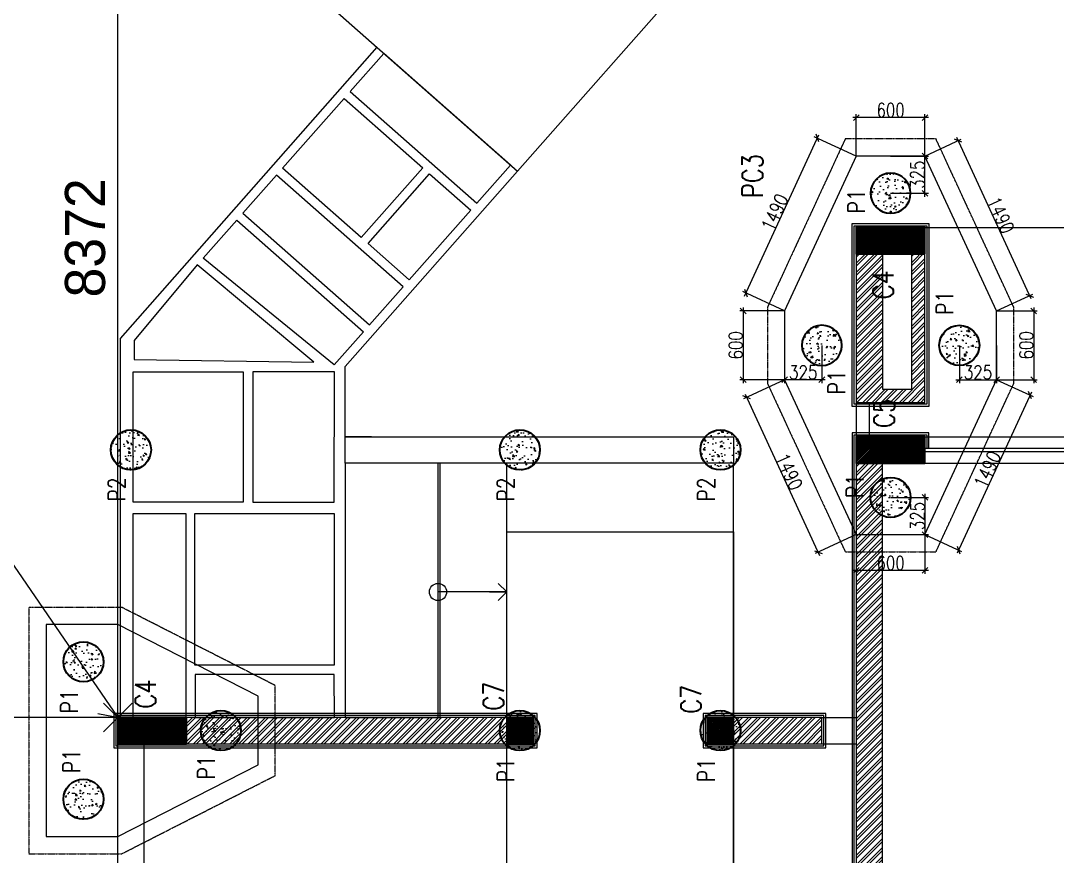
# Model space of a CAD drawing. Header units: metres. Extents: x 5205117 to 5948571, y 646915 to 1143748.
# Drawn here: x 5511041 to 5520088, y 839534 to 846828 of the extents above; entities that cross this region are included whole.
import ezdxf

# ---------------------------------------------------------------- set-up
doc = ezdxf.new("R2010")
doc.units = ezdxf.units.M
doc.header["$MEASUREMENT"] = 0
doc.header["$PDMODE"] = 35
doc.header["$PDSIZE"] = 10
for name, pattern in [('DASHED', [0.75, 0.5, -0.25]), ('DOT2', [0.125, 0, -0.125]), ('HIDDEN', [0.375, 0.25, -0.125])]:
    doc.linetypes.add(name, pattern=pattern)
doc.layers.get('0').update_dxf_attribs({"color": 1, "linetype": 'DASHED', "lineweight": 30})
doc.layers.add('A-GF', color=8, linetype='Continuous', lineweight=0, transparency=0.5)
for name, color, linetype, lineweight in [('dim start point', 10, 'Continuous', 0), ('S-COLUMN & WALL', 5, 'Continuous', 30), ('S-COLUMN_H', 250, 'Continuous', 0), ('S-FOUND-EXCAVATION', 253, 'HIDDEN', 0), ('S-FOUND-FOOTING', 7, 'Continuous', 15), ('S-PILE', 96, 'Continuous', 30), ('S-TEXT', 7, 'Continuous', 0), ('S-TEXT COL.', 1, 'Continuous', 0), ('S-TEXT PILE', 7, 'Continuous', 0)]:
    doc.layers.add(name, color=color, linetype=linetype, lineweight=lineweight)
doc.styles.add('C-ROOM', font='arial.ttf')
doc.styles.add('SETU 1', font='romans.shx', dxfattribs={"width": 0.8})
doc.styles.get("Standard").update_dxf_attribs({"font": 'GOTHIC.TTF'})
doc.dimstyles.new('A-DIM 100', dxfattribs={"dimscale": 100, "dimtxt": 2.5, "dimasz": 1.5, "dimexe": 1, "dimexo": 1, "dimgap": 0.5, "dimtad": 1, "dimdec": 0, "dimrnd": 5, "dimzin": 3, "dimdsep": 46, "dimtxsty": 'C-ROOM', "dimblk1": 'ARCHTICK', "dimblk2": 'ARCHTICK', "dimsah": 1, "dimcen": 1.5, "dimdle": 1, "dimclrd": 256, "dimclre": 256, "dimclrt": 256, "dimadec": 0, "dimazin": 0, "dimtfac": 0.6, "dimtdec": 0, "dimtofl": 0, "dimtmove": 1, "dimatfit": 3, "dimfxl": 1, "dimtolj": 1, "dimtzin": 0, "dimlwd": -1, "dimlwe": -1, "dimarcsym": 0})
doc.dimstyles.get("Standard").update_dxf_attribs({"dimtxt": 2, "dimasz": 1, "dimexe": 0, "dimexo": 0, "dimgap": 0.1, "dimtad": 1, "dimdsep": 46, "dimtxsty": 'Standard', "dimblk": 'OBLIQUE', "dimcen": 0.1, "dimclrd": 256, "dimclre": 256, "dimclrt": 256, "dimadec": 0, "dimazin": 0, "dimtfac": 1, "dimtofl": 0, "dimtmove": 1, "dimatfit": 2, "dimldrblk": 'OPEN90', "dimfxl": 1, "dimtolj": 1, "dimtzin": 0, "dimlwd": -1, "dimlwe": -1, "dimarcsym": 0})
pattern_1 = [(45, (1595081.140646775, 494016.5524752283), (-6.629126073623882, 6.629126073623883), [])]

# ---------------------------------------------------------------- blocks, each defined once
blk = doc.blocks.new('P2')
at = {"layer": 'S-PILE', "lineweight": 0}
h = blk.add_hatch(dxfattribs=at)
h.set_pattern_fill('AR-CONC', color=256, scale=20)
h.set_pattern_definition([(50, (0, 0), (143.4520365201507, -12.55042699651902), [15, -165]), (355, (0, 0), (-27.7502667226, 150.4384267400024), [12, -132]), (100.45144446, (11.9543362, -1.0458688), (115.7017693454224, 137.8879981937259), [12.74803839999999, -140.2284223999999]), (46.1842, (0, 40), (213.4482661343145, -33.10385615861531), [22.5, -247.5]), (96.63563549000003, (17.787349, 37.2413386), (186.9323891348456, 194.8237201549101), [19.1220684, -210.3427519999999]), (351.18416399, (0, 40), (186.9323890109546, 194.823720053998), [18, -198.0000002]), (21, (20, 30), (119.3814104236923, -80.52377813306776), [15, -165]), (326, (20, 30), (48.66306638431634, 145.0300090093706), [12, -132]), (71.45144474, (29.94845080000001, 23.2896852), (168.0444753459942, 64.50623056127077), [12.748038, -140.2284224]), (37.5, (0, 0), (2.431971063458133, 66.5787707662623), [0, -130.4, 0, -134, 0, -132.5]), (7.499999999999999, (0, 0), (52.61390748842972, 78.88234237647205), [0, -76.39999999999999, 0, -127.4, 0, -50.5]), (327.5, (-44.59999999999999, 0), (106.7644872344818, -4.510974346875951), [0, -50, 0, -156, 0, -207]), (317.5, (-64.6, 0), (116.6372338684772, 20.02099646646354), [0, -65, 0, -103.6, 0, -147])])
edge = h.paths.add_edge_path()
edge.add_arc((0, 0), 175, 0, 360)
at = {"layer": 'S-PILE'}
blk.add_circle((0, 0), 175, dxfattribs=at)
blk = doc.blocks.new('_Oblique')
at = {"color": 0, "linetype": 'ByBlock', "lineweight": -2}
blk.add_line((-0.5, -0.5), (0.5, 0.5), dxfattribs=at)
blk = doc.blocks.new('*D861')
at = {"layer": 'Defpoints', "color": 0, "transparency": 16777216}
for p in [(5517994.29322934, 845803.4365243232), (5518333.018435444, 845646.9202748385), (5517708.018461747, 844294.3243264762)]:
    blk.add_point(p, dxfattribs=at)
at = {"layer": 'S-TEXT', "transparency": 16777216}
blk.add_line((5517356.709479089, 844423.6073505249), (5518006.877005892, 845830.6697497593), dxfattribs=at)
at = {"layer": 'S-TEXT', "color": 9, "transparency": 16777216}
for p, q in [((5518333.018435444, 845646.9202748385), (5517967.060003902, 845816.0203008766)), ((5517708.018461747, 844294.3243264762), (5517342.060030204, 844463.4243525143))]:
    blk.add_line(p, q, dxfattribs=at)
at = {"layer": 'S-TEXT', "transparency": 16777216, "xscale": 50, "yscale": 50, "zscale": 50}
for p, rotation in [((5517994.29322934, 845803.4365243232), 65.19954959944108), ((5517369.293255642, 844450.8405759609), 245.1995495994411)]:
    blk.add_blockref('_Oblique', p, dxfattribs=dict(at, rotation=rotation))
at = {"layer": 'S-TEXT', "color": 0, "lineweight": 0, "transparency": 16777216, "insert": (5517622.787920712, 845154.4033993416), "char_height": 120, "attachment_point": 5, "rotation": 65.19954959944108, "style": 'SETU 1'}
blk.add_mtext('\\A1;1490', dxfattribs=at)
blk = doc.blocks.new('*D862')
at = {"layer": 'Defpoints', "color": 0, "transparency": 16777216}
for p in [(5519222.621542175, 845780.7384592772), (5518933.018435443, 845646.9202748381), (5519558.01840914, 844294.3243264762)]:
    blk.add_point(p, dxfattribs=at)
at = {"layer": 'S-TEXT', "color": 9, "transparency": 16777216}
for p, q in [((5518933.018435443, 845646.9202748381), (5519249.854767612, 845793.3222358308)), ((5519558.01840914, 844294.3243264762), (5519874.854741309, 844440.726287469))]:
    blk.add_line(p, q, dxfattribs=at)
at = {"layer": 'S-TEXT', "transparency": 16777216}
blk.add_line((5519860.205292426, 844400.9092854795), (5519210.037765621, 845807.9716847131), dxfattribs=at)
at = {"layer": 'S-TEXT', "transparency": 16777216, "xscale": 50, "yscale": 50, "zscale": 50}
for p, rotation in [((5519222.621542175, 845780.7384592772), 114.8004504005914), ((5519847.621515872, 844428.1425109155), 294.8004504005914)]:
    blk.add_blockref('_Oblique', p, dxfattribs=dict(at, rotation=rotation))
at = {"layer": 'S-TEXT', "color": 0, "lineweight": 0, "transparency": 16777216, "insert": (5519594.126850802, 845131.7053342945), "char_height": 120, "attachment_point": 5, "rotation": 294.8004504005914, "style": 'SETU 1'}
blk.add_mtext('\\A1;1490', dxfattribs=at)
blk = doc.blocks.new('*D863')
at = {"layer": 'Defpoints', "color": 0, "transparency": 16777216}
for p in [(5519558.018409141, 843694.3243264762), (5518933.018435444, 842341.9202748378), (5519225.214830702, 842206.8846402373)]:
    blk.add_point(p, dxfattribs=at)
at = {"layer": 'S-TEXT', "color": 9, "transparency": 16777216}
for p, q in [((5519558.018409141, 843694.3243264762), (5519877.447349919, 843546.7034439872)), ((5518933.018435444, 842341.9202748378), (5519252.447376223, 842194.2993923492))]:
    blk.add_line(p, q, dxfattribs=at)
at = {"layer": 'S-TEXT', "transparency": 16777216}
blk.add_line((5519862.800052287, 843586.5212373972), (5519212.629582813, 842179.6520947157), dxfattribs=at)
at = {"layer": 'S-TEXT', "transparency": 16777216, "xscale": 50, "yscale": 50, "zscale": 50}
for p, rotation in [((5519850.214804399, 843559.2886918755), 65.19645403067507), ((5519225.214830702, 842206.8846402373), 245.1964540306751)]:
    blk.add_blockref('_Oblique', p, dxfattribs=dict(at, rotation=rotation))
at = {"layer": 'S-TEXT', "color": 0, "lineweight": 0, "transparency": 16777216, "insert": (5519478.710968919, 842910.3547031477), "char_height": 120, "attachment_point": 5, "rotation": 65.19645403067508, "style": 'SETU 1'}
blk.add_mtext('\\A1;1490', dxfattribs=at)
blk = doc.blocks.new('*D864')
at = {"layer": 'Defpoints', "color": 0, "transparency": 16777216}
for p in [(5517708.018461747, 843694.3243264762), (5518333.018435446, 842341.9202748385), (5518001.183847286, 842188.5662467877)]:
    blk.add_point(p, dxfattribs=at)
at = {"layer": 'S-TEXT', "color": 9, "transparency": 16777216}
for p, q in [((5517708.018461747, 843694.3243264762), (5517348.951328068, 843528.3850505376)), ((5518333.018435446, 842341.9202748385), (5517973.951301764, 842175.9809988994))]:
    blk.add_line(p, q, dxfattribs=at)
at = {"layer": 'S-TEXT', "transparency": 16777216}
blk.add_line((5517363.598625702, 843568.2028439476), (5518013.769095175, 842161.333701266), dxfattribs=at)
at = {"layer": 'S-TEXT', "transparency": 16777216, "xscale": 50, "yscale": 50, "zscale": 50}
for p, rotation in [((5517376.18387359, 843540.9702984256), 114.8035459693249), ((5518001.183847286, 842188.5662467877), 294.8035459693249)]:
    blk.add_blockref('_Oblique', p, dxfattribs=dict(at, rotation=rotation))
at = {"layer": 'S-TEXT', "color": 0, "lineweight": 0, "transparency": 16777216, "insert": (5517747.687709069, 842892.0363096972), "char_height": 120, "attachment_point": 5, "rotation": 294.8035459693249, "style": 'SETU 1'}
blk.add_mtext('\\A1;1490', dxfattribs=at)
blk = doc.blocks.new('*D865')
at = {"layer": 'Defpoints', "color": 0, "transparency": 16777216}
for p in [(5518333.018435445, 845982.2912844357), (5518333.018435445, 845646.9202748381), (5518933.018435443, 845646.9202748381)]:
    blk.add_point(p, dxfattribs=at)
at = {"layer": 'S-TEXT', "transparency": 16777216}
blk.add_line((5518963.018435443, 845982.2912844357), (5518303.018435444, 845982.2912844357), dxfattribs=at)
at = {"layer": 'S-TEXT', "color": 9, "transparency": 16777216}
for p, q in [((5518333.018435445, 845646.9202748381), (5518333.018435445, 846012.2912844355)), ((5518933.018435443, 845646.9202748381), (5518933.018435443, 846012.2912844355))]:
    blk.add_line(p, q, dxfattribs=at)
at = {"layer": 'S-TEXT', "transparency": 16777216, "xscale": 50, "yscale": 50, "zscale": 50, "rotation": 180}
blk.add_blockref('_Oblique', (5518333.018435445, 845982.2912844357), dxfattribs=at)
at = {"layer": 'S-TEXT', "transparency": 16777216, "xscale": 50, "yscale": 50, "zscale": 50}
blk.add_blockref('_Oblique', (5518933.018435443, 845982.2912844357), dxfattribs=at)
at = {"layer": 'S-TEXT', "color": 0, "lineweight": 0, "transparency": 16777216, "insert": (5518633.018435444, 846047.2912844357), "char_height": 120, "attachment_point": 5, "style": 'SETU 1'}
blk.add_mtext('\\A1;600', dxfattribs=at)
blk = doc.blocks.new('*D866')
at = {"layer": 'Defpoints', "color": 0, "transparency": 16777216}
for p in [(5518333.018435445, 842341.9202748382), (5518933.018435444, 842341.9202748382), (5518333.018435445, 842029.7627769125)]:
    blk.add_point(p, dxfattribs=at)
at = {"layer": 'S-TEXT', "color": 9, "transparency": 16777216}
for p, q in [((5518333.018435445, 842341.9202748382), (5518333.018435445, 841999.7627769125)), ((5518933.018435444, 842341.9202748382), (5518933.018435444, 841999.7627769125))]:
    blk.add_line(p, q, dxfattribs=at)
at = {"layer": 'S-TEXT', "transparency": 16777216}
blk.add_line((5518963.018435445, 842029.7627769125), (5518303.018435444, 842029.7627769125), dxfattribs=at)
at = {"layer": 'S-TEXT', "transparency": 16777216, "xscale": 50, "yscale": 50, "zscale": 50, "rotation": 180}
blk.add_blockref('_Oblique', (5518333.018435445, 842029.7627769125), dxfattribs=at)
at = {"layer": 'S-TEXT', "transparency": 16777216, "xscale": 50, "yscale": 50, "zscale": 50}
blk.add_blockref('_Oblique', (5518933.018435444, 842029.7627769125), dxfattribs=at)
at = {"layer": 'S-TEXT', "color": 0, "lineweight": 0, "transparency": 16777216, "insert": (5518633.018435444, 842094.7627769125), "char_height": 120, "attachment_point": 5, "style": 'SETU 1'}
blk.add_mtext('\\A1;600', dxfattribs=at)
blk = doc.blocks.new('*D867')
at = {"layer": 'Defpoints', "color": 0, "transparency": 16777216}
for p in [(5519558.018409143, 844294.3243264769), (5519558.018409143, 843694.3243264769), (5519881.718042727, 843694.3243264769)]:
    blk.add_point(p, dxfattribs=at)
at = {"layer": 'S-TEXT', "color": 9, "transparency": 16777216}
for p, q in [((5519558.018409143, 844294.3243264769), (5519911.718042727, 844294.3243264769)), ((5519558.018409143, 843694.3243264769), (5519911.718042727, 843694.3243264769))]:
    blk.add_line(p, q, dxfattribs=at)
at = {"layer": 'S-TEXT', "transparency": 16777216}
blk.add_line((5519881.718042727, 844324.3243264769), (5519881.718042727, 843664.3243264768), dxfattribs=at)
at = {"layer": 'S-TEXT', "transparency": 16777216, "xscale": 50, "yscale": 50, "zscale": 50}
for p, rotation in [((5519881.718042727, 844294.3243264769), 90), ((5519881.718042727, 843694.3243264769), 270)]:
    blk.add_blockref('_Oblique', p, dxfattribs=dict(at, rotation=rotation))
at = {"layer": 'S-TEXT', "color": 0, "lineweight": 0, "transparency": 16777216, "insert": (5519816.718042726, 843994.324326475), "char_height": 120, "attachment_point": 5, "rotation": 90, "style": 'SETU 1'}
blk.add_mtext('\\A1;600', dxfattribs=at)
blk = doc.blocks.new('*D868')
at = {"layer": 'Defpoints', "color": 0, "transparency": 16777216}
for p in [(5517708.01846175, 844294.3243264769), (5517346.265005993, 843694.3243264769), (5517708.01846175, 843694.3243264769)]:
    blk.add_point(p, dxfattribs=at)
at = {"layer": 'S-TEXT', "color": 9, "transparency": 16777216}
for p, q in [((5517708.01846175, 844294.3243264769), (5517316.265005994, 844294.3243264769)), ((5517708.01846175, 843694.3243264769), (5517316.265005994, 843694.3243264769))]:
    blk.add_line(p, q, dxfattribs=at)
at = {"layer": 'S-TEXT', "transparency": 16777216}
blk.add_line((5517346.265005993, 844324.3243264769), (5517346.265005993, 843664.3243264768), dxfattribs=at)
at = {"layer": 'S-TEXT', "transparency": 16777216, "xscale": 50, "yscale": 50, "zscale": 50}
for p, rotation in [((5517346.265005993, 844294.3243264769), 90), ((5517346.265005993, 843694.3243264769), 270)]:
    blk.add_blockref('_Oblique', p, dxfattribs=dict(at, rotation=rotation))
at = {"layer": 'S-TEXT', "color": 0, "lineweight": 0, "transparency": 16777216, "insert": (5517281.265005992, 843994.324326475), "char_height": 120, "attachment_point": 5, "rotation": 90, "style": 'SETU 1'}
blk.add_mtext('\\A1;600', dxfattribs=at)
blk = doc.blocks.new('*D869')
at = {"layer": 'Defpoints', "color": 0, "transparency": 16777216}
for p in [(5517708.018461747, 843994.3243264762), (5518033.018461748, 843994.3243264762), (5517708.018461747, 843694.3243264819)]:
    blk.add_point(p, dxfattribs=at)
at = {"layer": 'S-TEXT', "color": 9, "transparency": 16777216}
for p, q in [((5517708.018461747, 843994.3243264762), (5517708.018461747, 843664.3243264819)), ((5518033.018461748, 843994.3243264762), (5518033.018461748, 843664.3243264819))]:
    blk.add_line(p, q, dxfattribs=at)
at = {"layer": 'S-TEXT', "transparency": 16777216}
blk.add_line((5518063.018461748, 843694.3243264819), (5517678.018461748, 843694.3243264819), dxfattribs=at)
at = {"layer": 'S-TEXT', "transparency": 16777216, "xscale": 50, "yscale": 50, "zscale": 50, "rotation": 180}
blk.add_blockref('_Oblique', (5517708.018461747, 843694.3243264819), dxfattribs=at)
at = {"layer": 'S-TEXT', "transparency": 16777216, "xscale": 50, "yscale": 50, "zscale": 50}
blk.add_blockref('_Oblique', (5518033.018461748, 843694.3243264819), dxfattribs=at)
at = {"layer": 'S-TEXT', "color": 0, "lineweight": 0, "transparency": 16777216, "insert": (5517870.518461747, 843759.3243264819), "char_height": 120, "attachment_point": 5, "style": 'SETU 1'}
blk.add_mtext('\\A1;325', dxfattribs=at)
blk = doc.blocks.new('*D811')
at = {"layer": 'Defpoints', "color": 0, "transparency": 16777216}
for p in [(5519233.01840914, 843994.3243264762), (5519558.01840914, 843994.3243264762), (5519558.01840914, 843694.3243264838)]:
    blk.add_point(p, dxfattribs=at)
at = {"layer": 'S-TEXT', "color": 9, "transparency": 16777216}
for p, q in [((5519233.01840914, 843994.3243264762), (5519233.01840914, 843664.3243264836)), ((5519558.01840914, 843994.3243264762), (5519558.01840914, 843664.3243264836))]:
    blk.add_line(p, q, dxfattribs=at)
at = {"layer": 'S-TEXT', "transparency": 16777216}
blk.add_line((5519203.01840914, 843694.3243264838), (5519588.01840914, 843694.3243264838), dxfattribs=at)
at = {"layer": 'S-TEXT', "transparency": 16777216, "xscale": 50, "yscale": 50, "zscale": 50, "rotation": 180}
blk.add_blockref('_Oblique', (5519233.01840914, 843694.3243264838), dxfattribs=at)
at = {"layer": 'S-TEXT', "transparency": 16777216, "xscale": 50, "yscale": 50, "zscale": 50}
blk.add_blockref('_Oblique', (5519558.01840914, 843694.3243264838), dxfattribs=at)
at = {"layer": 'S-TEXT', "color": 0, "lineweight": 0, "transparency": 16777216, "insert": (5519395.51840914, 843759.3243264839), "char_height": 120, "attachment_point": 5, "style": 'SETU 1'}
blk.add_mtext('\\A1;325', dxfattribs=at)
blk = doc.blocks.new('*D870')
at = {"layer": 'Defpoints', "color": 0, "transparency": 16777216}
for p in [(5518633.018435447, 842666.9202748385), (5518633.018435447, 842341.9202748386), (5518933.018435449, 842341.9202748386)]:
    blk.add_point(p, dxfattribs=at)
at = {"layer": 'S-TEXT', "color": 9, "transparency": 16777216}
for p, q in [((5518633.018435447, 842666.9202748385), (5518963.018435449, 842666.9202748385)), ((5518633.018435447, 842341.9202748386), (5518963.018435449, 842341.9202748386))]:
    blk.add_line(p, q, dxfattribs=at)
at = {"layer": 'S-TEXT', "transparency": 16777216}
blk.add_line((5518933.018435449, 842696.9202748386), (5518933.018435449, 842311.9202748386), dxfattribs=at)
at = {"layer": 'S-TEXT', "transparency": 16777216, "xscale": 50, "yscale": 50, "zscale": 50}
for p, rotation in [((5518933.018435449, 842666.9202748385), 90), ((5518933.018435449, 842341.9202748386), 270)]:
    blk.add_blockref('_Oblique', p, dxfattribs=dict(at, rotation=rotation))
at = {"layer": 'S-TEXT', "color": 0, "lineweight": 0, "transparency": 16777216, "insert": (5518868.018435447, 842504.4202748367), "char_height": 120, "attachment_point": 5, "rotation": 90, "style": 'SETU 1'}
blk.add_mtext('\\A1;325', dxfattribs=at)
blk = doc.blocks.new('*D812')
at = {"layer": 'Defpoints', "color": 0, "transparency": 16777216}
for p in [(5518633.018435447, 845646.7283781149), (5518933.018435449, 845646.7283781149), (5518633.018435447, 845321.728378115)]:
    blk.add_point(p, dxfattribs=at)
at = {"layer": 'S-TEXT', "color": 9, "transparency": 16777216}
for p, q in [((5518633.018435447, 845646.7283781149), (5518963.018435449, 845646.7283781149)), ((5518633.018435447, 845321.728378115), (5518963.018435449, 845321.728378115))]:
    blk.add_line(p, q, dxfattribs=at)
at = {"layer": 'S-TEXT', "transparency": 16777216}
blk.add_line((5518933.018435449, 845291.728378115), (5518933.018435449, 845676.728378115), dxfattribs=at)
at = {"layer": 'S-TEXT', "transparency": 16777216, "xscale": 50, "yscale": 50, "zscale": 50}
for p, rotation in [((5518933.018435449, 845646.7283781149), 90), ((5518933.018435449, 845321.728378115), 270)]:
    blk.add_blockref('_Oblique', p, dxfattribs=dict(at, rotation=rotation))
at = {"layer": 'S-TEXT', "color": 0, "lineweight": 0, "transparency": 16777216, "insert": (5518868.018435447, 845484.2283781131), "char_height": 120, "attachment_point": 5, "rotation": 90, "style": 'SETU 1'}
blk.add_mtext('\\A1;325', dxfattribs=at)
blk = doc.blocks.new('_Open90')
at = {"color": 0, "linetype": 'ByBlock', "lineweight": -2}
for p, q in [((-0.5, 0.5), (0, 0)), ((0, 0), (-1, 0)), ((0, 0), (-0.5, -0.5))]:
    blk.add_line(p, q, dxfattribs=at)
blk = doc.blocks.new('*D871')
at = {"layer": 'Defpoints', "color": 0, "ltscale": 5, "transparency": 16777216}
for p in [(5508657.938475575, 845457.6901482726), (5511888.018435446, 840746.9202748378), (5511888.018435446, 840746.9202748385)]:
    blk.add_point(p, dxfattribs=at)
at = {"layer": 'dim start point', "linetype": 'DOT2', "ltscale": 5, "transparency": 16777216}
for p, q in [((5508657.938475575, 845457.6901482726), (5508657.938475577, 845457.6901482736)), ((5511888.018435446, 840746.9202748378), (5511888.018435446, 840746.9202748385))]:
    blk.add_line(p, q, dxfattribs=at)
at = {"layer": 'dim start point', "color": 1, "ltscale": 5, "transparency": 16777216}
blk.add_line((5508657.938475577, 845457.6901482736), (5511888.018435446, 840746.9202748385), dxfattribs=at)
at = {"layer": 'dim start point', "color": 1, "ltscale": 5, "transparency": 16777216, "xscale": 250, "yscale": 250, "zscale": 250}
for p, rotation in [((5508657.938475577, 845457.6901482736), 124.4376471141329), ((5511888.018435446, 840746.9202748385), 304.4376471141329)]:
    blk.add_blockref('_Oblique', p, dxfattribs=dict(at, rotation=rotation))
at = {"layer": 'dim start point', "color": 1, "ltscale": 5, "transparency": 16777216, "insert": (5510507.043178828, 843262.7986749199), "char_height": 350, "attachment_point": 5, "rotation": 304.4376471141329}
blk.add_mtext('\\A1;5712', dxfattribs=at)
blk = doc.blocks.new('*D877')
at = {"layer": 'Defpoints', "color": 0, "ltscale": 5, "transparency": 16777216}
for p in [(5511888.176417344, 849118.9341927853), (5511888.176417346, 849118.9341927853), (5512023.146621673, 840746.9202748385)]:
    blk.add_point(p, dxfattribs=at)
at = {"layer": 'dim start point', "linetype": 'DOT2', "ltscale": 5, "transparency": 16777216}
for p, q in [((5511888.176417344, 849118.9341927853), (5511888.176417346, 849118.9341927853)), ((5512023.146621673, 840746.9202748385), (5511888.176417346, 840746.9202748385))]:
    blk.add_line(p, q, dxfattribs=at)
at = {"layer": 'dim start point', "color": 1, "ltscale": 5, "transparency": 16777216}
blk.add_line((5511888.176417346, 840746.9202748385), (5511888.176417346, 849118.9341927853), dxfattribs=at)
at = {"layer": 'dim start point', "color": 1, "ltscale": 5, "transparency": 16777216, "xscale": 250, "yscale": 250, "zscale": 250}
for p, rotation in [((5511888.176417346, 849118.9341927853), 90), ((5511888.176417346, 840746.9202748385), 270)]:
    blk.add_blockref('_Oblique', p, dxfattribs=dict(at, rotation=rotation))
at = {"layer": 'dim start point', "color": 1, "ltscale": 5, "transparency": 16777216, "insert": (5511604.372882335, 844932.9272338101), "char_height": 350, "attachment_point": 5, "rotation": 90}
blk.add_mtext('\\A1;8372', dxfattribs=at)
blk = doc.blocks.new('*D878')
at = {"layer": 'Defpoints', "color": 0, "ltscale": 5, "transparency": 16777216}
for p in [(5508657.938475575, 840746.9202748385), (5508657.938475575, 840713.920186802), (5511888.018435445, 840713.920186802)]:
    blk.add_point(p, dxfattribs=at)
at = {"layer": 'dim start point', "linetype": 'DOT2', "ltscale": 5, "transparency": 16777216}
for p, q in [((5508657.938475575, 840713.920186802), (5508657.938475575, 840746.9202748385)), ((5511888.018435445, 840713.920186802), (5511888.018435445, 840746.9202748385))]:
    blk.add_line(p, q, dxfattribs=at)
at = {"layer": 'dim start point', "color": 1, "ltscale": 5, "transparency": 16777216}
blk.add_line((5511888.018435445, 840746.9202748385), (5508657.938475575, 840746.9202748385), dxfattribs=at)
at = {"layer": 'dim start point', "color": 1, "ltscale": 5, "transparency": 16777216, "xscale": 250, "yscale": 250, "zscale": 250, "rotation": 180}
blk.add_blockref('_Oblique', (5508657.938475575, 840746.9202748385), dxfattribs=at)
at = {"layer": 'dim start point', "color": 1, "ltscale": 5, "transparency": 16777216, "xscale": 250, "yscale": 250, "zscale": 250}
blk.add_blockref('_Oblique', (5511888.018435445, 840746.9202748385), dxfattribs=at)
at = {"layer": 'dim start point', "color": 1, "ltscale": 5, "transparency": 16777216, "insert": (5510272.97845551, 841030.7238098488), "char_height": 350, "attachment_point": 5}
blk.add_mtext('\\A1;3230', dxfattribs=at)

msp = doc.modelspace()

# ---------------------------------------------------------------- hatches: boundary and pattern name
at = {"layer": 'A-GF', "ltscale": 5}
h = msp.add_hatch(dxfattribs=at)
h.set_pattern_fill('ANSI32', color=256, scale=150)
h.set_pattern_definition([(45, (1901543.431785271, 480541.7018251683), (-39.7747564417433, 39.7747564417433), []), (45, (1901569.948289521, 480541.7018251683), (-39.7747564417433, 39.7747564417433), [])])
h.paths.add_polyline_path([(5521808.018435445, 821161.9202748376), (5522543.018435444, 821161.9202748376), (5522543.018435444, 825736.9202748376), (5521808.018435445, 825736.9202748376), (5521808.018435445, 825966.9202748376), (5522428.018435444, 825966.9202748376), (5522428.018435444, 828666.9202748401), (5521808.018435445, 828666.9202748401), (5521808.018435445, 828896.92027484), (5522658.018435445, 828896.92027484), (5522658.018435445, 820184.4202748378), (5522558.018435445, 820184.4202748378), (5522558.018435445, 820084.4202748376), (5522658.018435445, 820084.4202748376), (5522658.018435445, 819106.9202748376), (5520693.018435444, 819106.9202748376), (5520693.018435444, 821161.9202748376), (5520808.018435444, 821161.9202748376), (5520808.018435444, 819336.9202748376), (5522428.018435444, 819336.9202748376), (5522428.018435444, 820931.9202748378), (5521808.018435445, 820931.9202748378)])
h.paths.add_polyline_path([(5522033.018435445, 830011.9202748399), (5522033.018435445, 830216.9202748378), (5522428.018435444, 830216.9202748378), (5522428.018435444, 830011.9202748399)], flags=16)
h.paths.add_polyline_path([(5522658.018435445, 830701.9202748399), (5522428.018435444, 830701.9202748399), (5522428.018435444, 830331.9202748376), (5522033.018435445, 830331.9202748376), (5522033.018435445, 830701.9202748399), (5521918.018435444, 830701.9202748399), (5521918.018435444, 830011.9202748399), (5521808.018435445, 830011.9202748399), (5521808.018435445, 829896.92027484), (5522658.018435445, 829896.92027484)], flags=17)
h.paths.add_polyline_path([(5515283.018435444, 838136.9202748378), (5515283.018435444, 836126.9202748378), (5514658.018435445, 836126.9202748378), (5514658.018435445, 836011.9202748378), (5515513.018435444, 836011.9202748378), (5515513.018435444, 838366.9202748378), (5511888.018435445, 838366.9202748378), (5511888.018435445, 833706.9202748378), (5512488.018435444, 833706.9202748378), (5512488.018435444, 834306.9202748378), (5515283.018435444, 834306.9202748378), (5515283.018435444, 833706.9202748378), (5517263.018435445, 833706.9202748378), (5517263.018435445, 834536.9202748378), (5515513.018435444, 834536.9202748378), (5515513.018435444, 834986.9202748378), (5515283.018435444, 834986.9202748378), (5515283.018435444, 834536.9202748378), (5513758.018435445, 834536.9202748378), (5513758.018435445, 836126.9202748378), (5513528.018435445, 836126.9202748378), (5513528.018435445, 834536.9202748378), (5512118.018435445, 834536.9202748378), (5512118.018435445, 838136.9202748378)])
h.paths.add_polyline_path([(5522658.018435445, 833936.9202748378), (5522658.018435445, 834906.9202748378), (5522428.018435444, 834906.9202748378), (5522428.018435444, 834536.9202748378), (5519793.018435445, 834536.9202748378), (5519793.018435445, 836336.9202748378), (5520393.018435445, 836336.9202748378), (5520393.018435445, 836451.9202748378), (5519793.018435445, 836451.9202748378), (5519793.018435445, 838251.9202748376), (5520393.018435445, 838251.9202748376), (5520393.018435445, 838366.9202748378), (5519563.018435444, 838366.9202748378), (5519563.018435444, 825736.9202748382), (5520808.018435443, 825736.9202748376), (5520808.018435443, 825966.9202748376), (5519793.018435445, 825966.9202748376), (5519793.018435445, 829896.92027484), (5520908.018435444, 829896.92027484), (5520908.018435444, 830011.9202748406), (5519793.018435445, 830011.9202748406), (5519793.018435445, 832761.9202748381), (5521008.018435444, 832761.9202748381), (5521008.018435444, 832876.9202748381), (5519793.018435445, 832876.9202748381), (5519793.018435445, 834306.9202748378), (5521918.018435444, 834306.9202748378), (5521918.018435444, 832876.9202748378), (5521808.018435445, 832876.9202748378), (5521808.018435445, 832761.9202748378), (5522033.018435445, 832761.9202748378), (5522033.018435445, 834306.9202748378), (5522428.018435444, 834306.9202748378), (5522428.018435444, 833936.9202748378)])
h.paths.add_polyline_path([(5511888.018435445, 820631.9202748376), (5512488.018435444, 820631.9202748376), (5512488.018435444, 819106.9202748376), (5511888.018435445, 819106.9202748376)])
h.paths.add_polyline_path([(5511888.018435445, 820931.9202748378), (5511888.018435445, 826566.9202748378), (5512488.018435444, 826566.9202748378), (5512488.018435444, 825736.9202748376), (5512118.018435445, 825736.9202748376), (5512118.018435445, 821161.9202748376), (5512488.018435444, 821161.9202748376), (5512488.018435444, 820931.9202748378)])
h.paths.add_polyline_path([(5512373.018435445, 825966.9202748376), (5512118.018435445, 825966.9202748376), (5512118.018435445, 826451.9202748378), (5512373.018435445, 826451.9202748378)], flags=16)
h.paths.add_polyline_path([(5512118.018435445, 819336.9202748376), (5512373.018435445, 819336.9202748376), (5512373.018435445, 820401.9202748376), (5512118.018435445, 820401.9202748376)], flags=16)
h.paths.add_polyline_path([(5515283.018435444, 826566.9202748378), (5517263.018435445, 826566.9202748378), (5517263.018435445, 825736.9202748376), (5515283.018435444, 825736.9202748376)])
h.paths.add_polyline_path([(5515513.018435444, 826451.9202748378), (5517033.018435445, 826451.9202748378), (5517033.018435445, 825966.9202748376), (5515513.018435444, 825966.9202748376)], flags=16)
h.paths.add_polyline_path([(5522658.018435445, 843196.9202748376), (5522658.018435445, 835806.9202748376), (5522428.018435444, 835806.9202748376), (5522428.018435444, 836336.9202748378), (5521293.018435444, 836336.9202748378), (5521293.018435444, 836451.9202748378), (5522428.018435444, 836451.9202748378), (5522428.018435444, 838251.9202748376), (5521393.018435444, 838251.9202748376), (5521393.018435444, 838366.9202748378), (5522428.018435444, 838366.9202748378), (5522428.018435444, 842966.9202748376), (5522058.018435444, 842966.9202748376), (5522058.018435444, 843196.9202748376)])
h.paths.add_polyline_path([(5519193.018435445, 821161.9202748376), (5519793.018435445, 821161.9202748376), (5519793.018435445, 819106.9202748376), (5519193.018435445, 819106.9202748376)])
h.paths.add_polyline_path([(5519308.018435444, 820931.9202748378), (5519563.018435444, 820931.9202748378), (5519563.018435444, 819336.9202748376), (5519308.018435444, 819336.9202748376)], flags=16)
h.paths.add_polyline_path([(5518333.018435445, 842966.9202748376), (5518333.018435445, 838366.9202748378), (5517033.018435445, 838366.9202748378), (5517033.018435445, 838136.9202748378), (5518563.018435445, 838136.9202748378), (5518563.018435445, 842966.9202748376), (5518933.018435444, 842966.9202748376), (5518933.018435444, 843196.9202748376), (5518333.018435445, 843196.9202748376)])
h.paths.add_polyline_path([(5515513.018435444, 833821.9202748376), (5515513.018435444, 834306.9202748378), (5517033.018435445, 834306.9202748378), (5517033.018435445, 833821.9202748376)], flags=16)
h.paths.add_polyline_path([(5518333.018435445, 845021.9202748376), (5518333.018435445, 843496.9202748376), (5518933.018435444, 843496.9202748376), (5518933.018435444, 845021.9202748376)])
h.paths.add_polyline_path([(5518563.018435445, 844791.9202748376), (5518563.018435445, 843611.9202748378), (5518818.018435445, 843611.9202748378), (5518818.018435445, 844791.9202748376)], flags=16)
h.paths.add_polyline_path([(5522658.018435445, 845021.9202748376), (5522658.018435445, 843496.9202748376), (5522058.018435444, 843496.9202748376), (5522058.018435444, 845021.9202748376)])
h.paths.add_polyline_path([(5522428.018435444, 844791.9202748376), (5522428.018435444, 843611.9202748378), (5522173.018435445, 843611.9202748378), (5522173.018435445, 844791.9202748376)], flags=16)
h.paths.add_polyline_path([(5518033.018435445, 840746.9202748378), (5517033.018435445, 840746.9202748378), (5517033.018435445, 840516.9202748378), (5518033.018435445, 840516.9202748378)], flags=17)
h.paths.add_polyline_path([(5511888.018435445, 840746.9202748378), (5511888.018435445, 840516.9202748378), (5515513.018435444, 840516.9202748378), (5515513.018435444, 840746.9202748378)])
h.paths.add_polyline_path([(5512373.018435445, 834306.9202748378), (5512373.018435445, 833821.9202748376), (5512118.018435445, 833821.9202748376), (5512118.018435445, 834306.9202748378)], flags=16)
at = {"layer": 'A-GF', "ltscale": 100}
h = msp.add_hatch(dxfattribs=at)
h.set_pattern_fill('ANSI31', color=256, scale=75)
h.set_pattern_definition(pattern_1)
h.paths.add_polyline_path([(5518933.018435444, 845021.9202748376), (5518333.018435445, 845021.9202748376), (5518333.018435445, 844791.9202748376), (5518933.018435444, 844791.9202748376)])
h = msp.add_hatch(dxfattribs=at)
h.set_pattern_fill('ANSI31', color=256, scale=75)
h.set_pattern_definition(pattern_1)
h.paths.add_polyline_path([(5518933.018435444, 843196.9202748382), (5518333.018435445, 843196.9202748376), (5518333.018435445, 842966.9202748376), (5518933.018435444, 842966.9202748382)])
h = msp.add_hatch(dxfattribs=at)
h.set_pattern_fill('ANSI31', color=256, scale=75)
h.set_pattern_definition(pattern_1)
h.paths.add_polyline_path([(5512488.018435444, 840746.9202748378), (5511888.018435445, 840746.9202748378), (5511888.018435445, 840516.9202748378), (5512488.018435444, 840516.9202748378)])
h = msp.add_hatch(dxfattribs=at)
h.set_pattern_fill('ANSI31', color=256, scale=75)
h.set_pattern_definition([(45, (2173367.783989802, 714295.9073101543), (-6.629126073623883, 6.629126073623883), [])])
h.paths.add_polyline_path([(5515283.018435444, 840516.9202748378), (5515513.018435444, 840516.9202748378), (5515513.018435444, 840746.9202748378), (5515283.018435444, 840746.9202748378)])
h.paths.add_polyline_path([(5517033.018435445, 840516.9202748378), (5517033.018435445, 840746.9202748378), (5517263.018435445, 840746.9202748382), (5517263.018435445, 840516.920274838)])
at = {"layer": 'S-COLUMN_H'}
h = msp.add_hatch(color=256, dxfattribs=at)
h.dxf.hatch_style = 1
h.paths.add_polyline_path([(5518933.018435444, 844791.9202748382), (5518933.018435444, 845021.9202748382), (5518333.018435445, 845021.9202748382), (5518333.018435445, 844791.9202748382)])
h = msp.add_hatch(color=256, dxfattribs=at)
h.dxf.hatch_style = 1
h.paths.add_polyline_path([(5518933.018435444, 842966.9202748382), (5518933.018435444, 843196.9202748382), (5518333.018435445, 843196.9202748382), (5518333.018435445, 842966.9202748382)])
h = msp.add_hatch(color=256, dxfattribs=at)
h.dxf.hatch_style = 1
h.paths.add_polyline_path([(5512488.018435444, 840516.920274838), (5512488.018435444, 840746.9202748382), (5511888.018435445, 840746.9202748382), (5511888.018435445, 840516.920274838)])
h = msp.add_hatch(color=256, dxfattribs=at)
h.dxf.hatch_style = 1
h.paths.add_polyline_path([(5515513.018435444, 840746.9202748382), (5515283.018435444, 840746.9202748382), (5515283.018435444, 840516.920274838), (5515513.018435443, 840516.920274838)])
h = msp.add_hatch(color=256, dxfattribs=at)
h.dxf.hatch_style = 1
h.paths.add_polyline_path([(5517263.018435445, 840746.9202748382), (5517033.018435446, 840746.9202748382), (5517033.018435445, 840516.920274838), (5517263.018435445, 840516.920274838)])

# ---------------------------------------------------------------- linework, layer by layer
at = {"layer": 'A-GF', "ltscale": 5}
for p, q in [((5513916.805844274, 846210.4323752958), (5514209.962632146, 846542.6887532313)), ((5518933.018435444, 845021.9202748376), (5522058.018435444, 845021.9202748376)), ((5518333.018435445, 843496.9202748376), (5518333.018435445, 843196.9202748376)), ((5518448.018435444, 843196.9202748376), (5518448.018435444, 843496.9202748376)), ((5518933.018435444, 843196.9202748376), (5522058.018435444, 843196.9202748376)), ((5518933.018435444, 843096.9202748378), (5522058.018435444, 843096.9202748378)), ((5518933.018435444, 843066.9202748376), (5522058.018435444, 843066.9202748376)), ((5514683.018435444, 840746.9202748378), (5514683.018435444, 842966.9202748376)), ((5515283.018435444, 840546.9202748376), (5515283.018435444, 842966.9202748376)), ((5517263.018435445, 840546.9202748376), (5517263.018435445, 842966.9202748376)), ((5518933.018435444, 842966.9202748376), (5522058.018435444, 842966.9202748376)), ((5518033.018435445, 840746.9202748378), (5518333.018435445, 840746.9202748378)), ((5511888.018435445, 838366.9202748378), (5511888.018435445, 840516.9202748378)), ((5512118.018435445, 838366.9202748378), (5512118.018435445, 840516.9202748378)), ((5515283.018435444, 838366.9202748378), (5515283.018435444, 840516.9202748378)), ((5517263.018435445, 838366.9202748378), (5517263.018435445, 840516.9202748378)), ((5518033.018435445, 840516.9202748378), (5518333.018435445, 840516.9202748378))]:
    msp.add_line(p, q, dxfattribs=at)
for points in [[(5511626.587573018, 848822.2807614643), (5515375.89894196, 845514.1844457228), (5516898.578242269, 847239.9500416355)], [(5514149.827304806, 846595.9732512075), (5511908.018435445, 844055.1116374572), (5511908.018435445, 840746.9202748378)], [(5513916.805840458, 846210.4323779184), (5515022.386190381, 845234.9555711586), (5515315.55308434, 845567.2233964044), (5514209.959191289, 846542.6917892534)], [(5513325.888253178, 845540.6875852187), (5513863.678380933, 846150.1666244108), (5514549.570344891, 845544.9515088636), (5514011.780217137, 844935.4724696714), (5513325.888254132, 845540.6875861724)], [(5514103.018436399, 843196.9202748376), (5513872.719918217, 843196.9202748376), (5513872.719918217, 843810.5199614601), (5515375.89894196, 845514.1844457228)], [(5514072.061049428, 844882.3236272174), (5514609.83055779, 845491.7792984087), (5514969.202158893, 845174.6781564791), (5514431.412030186, 844565.199117287), (5514072.030500378, 844882.289003833)], [(5513778.01171204, 843824.6135094006), (5512633.840725865, 844756.3173037606), (5512926.44039246, 845087.9441481669), (5514031.968982663, 844112.5130104857), (5513778.01171204, 843824.6135094006)], [(5513598.276205983, 843847.6004221278), (5512580.685755696, 844696.0724805434), (5512031.464837995, 844037.3802394707), (5512031.464837995, 843872.2662703829), (5513598.276205983, 843847.6004221278)], [(5518316.018435444, 843213.9202748378), (5518950.018435445, 843213.9202748378), (5518950.018435445, 843096.9202748378), (5518968.018435445, 843096.9202748378), (5518968.018435445, 843231.9202748378), (5518298.018435444, 843231.9202748378)], [(5515283.018435444, 838366.9202748378), (5515283.018435444, 842366.9202748376), (5517263.018435445, 842366.9202748376), (5517263.018435445, 838366.9202748378)]]:
    msp.add_lwpolyline(points, dxfattribs=at)
for points in [[(5512979.528730359, 845148.2136366207), (5514085.109079327, 844172.736829861), (5514378.275973286, 844505.0046551067), (5513272.682080236, 845480.473048075)], [(5518333.018435445, 845021.9202748376), (5518333.018435445, 843496.9202748376), (5518933.018435444, 843496.9202748376), (5518933.018435444, 845021.9202748376)], [(5518563.018435445, 844791.9202748376), (5518563.018435445, 843611.9202748378), (5518818.018435445, 843611.9202748378), (5518818.018435445, 844791.9202748376)], [(5512983.052606549, 843762.9429980356), (5512983.034149137, 842626.3857830603), (5512023.127103772, 842626.3857830603), (5512023.145561185, 843762.9429980356)], [(5513777.999396291, 842626.561614974), (5513778.017884221, 843762.9429980356), (5513066.733161893, 843762.9429980356), (5513066.714674915, 842626.561614974)], [(5517263.018435445, 843196.9202748376), (5517263.018435445, 842966.9202748376), (5513872.719918217, 842966.9202748383), (5513872.719918217, 843196.9202748382)], [(5518333.018435445, 842966.9202748376), (5518333.018435445, 838366.9202748378), (5517033.018435445, 838366.9202748378), (5517033.018435445, 838136.9202748378), (5518563.018435445, 838136.9202748378), (5518563.018435445, 842966.9202748376), (5518933.018435444, 842966.9202748376), (5518933.018435444, 843196.9202748376), (5518333.018435445, 843196.9202748376)], [(5514703.018435445, 842966.9202748376), (5513872.719918217, 842966.9202748376), (5513872.719918217, 840746.9202748378), (5514703.018435445, 840746.9202748378)], [(5512023.14662167, 840746.9202748378), (5512023.128133741, 842526.1815186578), (5512480.951845135, 842526.1815186578), (5512480.970333066, 840746.9202748378)], [(5512561.296533552, 841201.3767893155), (5512561.296533552, 842525.7878755172), (5513777.965458837, 842525.7878755172), (5513777.965458837, 841201.3767893155)], [(5512564.632401432, 841119.7634877998), (5512564.650858845, 840746.9202748378), (5513778.018914189, 840746.9202748378), (5513778.000456776, 841119.7634877998)], [(5515548.018435643, 840481.9202748383), (5515548.018435643, 840781.9202748376), (5511853.018435444, 840781.9202748376), (5511853.018435444, 840481.9202748383)], [(5515530.018435643, 840499.9202748381), (5515530.018435643, 840763.9202748375), (5511871.018435445, 840763.9202748375), (5511871.018435445, 840499.9202748381)], [(5511888.018435445, 840746.9202748378), (5511888.018435445, 840516.9202748378), (5515513.018435444, 840516.9202748378), (5515513.018435444, 840746.9202748378)], [(5518068.018435444, 840481.9202748376), (5518068.018435444, 840781.9202748376), (5516998.018435445, 840781.9202748376), (5516998.018435445, 840481.9202748376)], [(5518050.018435444, 840499.9202748376), (5518050.018435444, 840763.9202748375), (5517016.018435445, 840763.9202748375), (5517016.018435445, 840499.9202748376)], [(5518033.018435445, 840746.9202748378), (5517033.018435445, 840746.9202748378), (5517033.018435445, 840516.9202748378), (5518033.018435445, 840516.9202748378)]]:
    msp.add_lwpolyline(points, close=True, dxfattribs=at)
at = {"layer": 'A-GF', "ltscale": 5, "flags": 128}
for points in [[(5518298.018435444, 843461.9202748378), (5518298.018435444, 845056.9202748381), (5518968.018435445, 845056.9202748381), (5518968.018435445, 843461.9202748378)], [(5518316.018435444, 843479.9202748378), (5518316.018435444, 845038.9202748381), (5518950.018435445, 845038.9202748381), (5518950.018435445, 843479.9202748378)], [(5518333.018435445, 844791.9202748376), (5518333.018435445, 845021.9202748376), (5518933.018435444, 845021.9202748376), (5518933.018435444, 844791.9202748376)], [(5518333.018435445, 842966.9202748376), (5518333.018435445, 843196.9202748376), (5518933.018435444, 843196.9202748382), (5518933.018435444, 842966.9202748382)], [(5511888.018435445, 840516.9202748378), (5511888.018435445, 840746.9202748378), (5512488.018435444, 840746.9202748378), (5512488.018435444, 840516.9202748378)], [(5515283.018435444, 840516.9202748378), (5515283.018435444, 840746.9202748378), (5515513.018435444, 840746.9202748378), (5515513.018435444, 840516.9202748378)], [(5517033.018435445, 840516.9202748378), (5517033.018435445, 840746.9202748378), (5517263.018435445, 840746.9202748382), (5517263.018435445, 840516.920274838)]]:
    msp.add_lwpolyline(points, close=True, dxfattribs=at)
msp.add_lwpolyline([(5518298.018435444, 843231.9202748378), (5518298.018435444, 838401.9202748381), (5516998.018435443, 838401.9202748381), (5516998.018435463, 838224.2902257763), (5517016.018435445, 838224.2902257763), (5517016.018435445, 838383.9202748381), (5518316.018435444, 838383.9202748381), (5518316.018435444, 843213.9202748378)], dxfattribs=at)
at = {"layer": 'A-GF', "ltscale": 100}
msp.add_circle((5514683.018435444, 841841.9202748378), 75, dxfattribs=at)
at = {"layer": 'S-COLUMN & WALL', "color": 5}
for points in [[(5518933.018435444, 844791.9202748382), (5518933.018435444, 845021.9202748382), (5518333.018435445, 845021.9202748382), (5518333.018435445, 844791.9202748382)], [(5518933.018435444, 842966.9202748382), (5518933.018435444, 843196.9202748382), (5518333.018435445, 843196.9202748382), (5518333.018435445, 842966.9202748382)], [(5512488.018435444, 840516.920274838), (5512488.018435444, 840746.9202748382), (5511888.018435445, 840746.9202748382), (5511888.018435445, 840516.920274838)], [(5515513.018435444, 840746.9202748382), (5515283.018435444, 840746.9202748382), (5515283.018435444, 840516.920274838), (5515513.018435443, 840516.920274838)], [(5517263.018435445, 840746.9202748382), (5517033.018435446, 840746.9202748382), (5517033.018435445, 840516.920274838), (5517263.018435445, 840516.920274838)]]:
    msp.add_lwpolyline(points, close=True, dxfattribs=at)
at = {"layer": 'S-FOUND-EXCAVATION'}
for points in [[(5519028.940897584, 842191.9202748382), (5519708.018409142, 843661.3398214888), (5519708.018409142, 844327.3045834622), (5519028.946606829, 845796.9202748381), (5518237.090264059, 845796.9202748381), (5517558.018461747, 844327.3045834622), (5517558.018461747, 843661.3398214888), (5518237.095973304, 842191.9202748382)], [(5511113.018360846, 839556.9202722462), (5511923.428606338, 839556.9202722462), (5513263.018360845, 840239.2151613882), (5513263.018360845, 841024.625354675), (5511923.428607742, 841706.9202722464), (5511113.018360846, 841706.9202722464)]]:
    msp.add_lwpolyline(points, close=True, dxfattribs=at)
at = {"layer": 'S-FOUND-FOOTING', "color": 3}
msp.add_lwpolyline([(5518933.018435444, 842341.9202748382), (5519558.018409141, 843694.3243264764), (5519558.018409141, 844294.3243264762), (5518933.018435443, 845646.9202748381), (5518333.018435445, 845646.9202748381), (5517708.018461747, 844294.3243264762), (5517708.018461747, 843694.3243264764), (5518333.018435445, 842341.9202748382), (5518933.018435444, 842341.9202748382)], dxfattribs=at)
at = {"layer": 'S-FOUND-FOOTING', "color": 1}
msp.add_lwpolyline([(5511263.018360846, 839706.9202722462), (5511888.018409141, 839706.9202722462), (5513113.018360845, 840331.9202589497), (5513113.018360845, 840931.9202589497), (5511888.018409141, 841556.9202722464), (5511263.018360846, 841556.9202722464), (5511263.018360846, 839706.9202722462)], dxfattribs=at)

# ---------------------------------------------------------------- block references
at = {"layer": 'S-PILE', "xscale": -1, "rotation": 90}
for p in [(5518633.018435444, 845321.9202748382), (5518033.018461748, 843994.3243264762)]:
    msp.add_blockref('P2', p, dxfattribs=at)
at = {"layer": 'S-PILE'}
for p, rotation in [((5519233.018409141, 843994.3243264762), 270), ((5512003.018435445, 843081.9202748372), 270), ((5515398.018435445, 843081.9202748372), 270), ((5517148.018435444, 843081.9202748381), 270), ((5518633.018435444, 842666.9202748382), 90.00000000000003), ((5511588.154787417, 841231.9202640972), 270), ((5512788.018409142, 840631.9202589497), 270), ((5515398.018435445, 840631.9202748381), 270), ((5517148.018435444, 840631.9202748381), 270), ((5511588.154787417, 840031.9202640972), 270)]:
    msp.add_blockref('P2', p, dxfattribs=dict(at, rotation=rotation))

# ---------------------------------------------------------------- texts
at = {"layer": 'S-TEXT COL.', "color": 7, "style": 'SETU 1', "width": 0.8}
msp.add_text('PC3', height=180, rotation=90, dxfattribs=at).set_placement((5517516.974928168, 845281.1786029259))
at = {"layer": 'S-TEXT COL.', "color": 1, "true_color": 0xe61414, "style": 'SETU 1', "width": 0.8}
for s, p in [('C4', (5518658.722160454, 844396.6973926027)), ('C5', (5518665.656676716, 843274.3797461068)), ('C4', (5512220.656676716, 840824.3797461066)), ('C7', (5515258.003355289, 840806.3797461066)), ('C7', (5516981.044328566, 840778.8525361002))]:
    msp.add_text(s, height=180, rotation=90, dxfattribs=at).set_placement(p)
at = {"layer": 'S-TEXT PILE', "style": 'SETU 1', "width": 0.8}
for s, p in [('P1', (5518408.986902056, 845145.7174684827)), ('P1', (5519179.72674745, 844259.4202748381)), ('P1', (5518236.310123438, 843566.4511629104)), ('P2', (5511953.72454161, 842630.3477835445)), ('P2', (5515348.724541611, 842630.3477835445)), ('P2', (5517098.724541612, 842630.3477835445)), ('P1', (5518395.226429714, 842660.0155347877)), ('P1', (5511538.860893583, 840780.3477728043)), ('P1', (5511558.31969065, 840258.5435419178)), ('P1', (5512734.726747449, 840204.0470953838)), ('P1', (5515348.724541611, 840180.3477835443)), ('P1', (5517098.72454161, 840180.3477835443))]:
    msp.add_text(s, height=150, rotation=90, dxfattribs=at).set_placement(p)

# ---------------------------------------------------------------- dimensions: what is measured, and where the dimension line sits
at = {"layer": 'dim start point', "color": 12, "ltscale": 5}
dim = msp.add_linear_dim(base=(5511888.176417346, 849118.9341927853), p1=(5512023.14662167, 840746.9202748382), p2=(5511888.176417342, 849118.9341927848), angle=90, dimstyle='Standard', override={"dimtxt": 350, "dimasz": 250, "dimgap": 100, "dimdec": 0, "dimclrd": 1, "dimclrt": 1, "dimtdec": 0, "dimfxl": 0.1}, dxfattribs=at)
dim.commit()
dim.dimension.update_dxf_attribs({"geometry": '*D877', "text_midpoint": (5511604.372882335, 844932.9272338101)})
dim = msp.add_aligned_dim(p1=(5508657.938475575, 845457.6901482727), p2=(5511888.018435445, 840746.9202748378), distance=1.162887599976954e-09, dimstyle='Standard', override={"dimtxt": 350, "dimasz": 250, "dimgap": 100, "dimdec": 0, "dimclrd": 1, "dimclrt": 1, "dimtdec": 0, "dimfxl": 0.1}, dxfattribs=at)
dim.commit()
dim.dimension.update_dxf_attribs({"geometry": '*D871', "text_midpoint": (5510507.043178828, 843262.7986749199)})
dim = msp.add_linear_dim(base=(5508657.938475575, 840746.9202748385), p1=(5511888.018435445, 840713.920186802), p2=(5508657.938475575, 840713.920186802), dimstyle='Standard', override={"dimtxt": 350, "dimasz": 250, "dimgap": 100, "dimdec": 0, "dimclrd": 1, "dimclrt": 1, "dimtdec": 0, "dimfxl": 0.1}, dxfattribs=at)
dim.commit()
dim.dimension.update_dxf_attribs({"geometry": '*D878', "text_midpoint": (5510272.97845551, 841030.7238098488)})
at = {"layer": 'S-TEXT', "lineweight": 0}
for base, p1, p2, picture, middle in [((5518333.018435445, 845982.2912844357), (5518933.018435443, 845646.9202748381), (5518333.018435445, 845646.9202748381), '*D865', (5518633.018435444, 846047.2912844357)), ((5517708.018461747, 843694.3243264819), (5518033.018461748, 843994.3243264762), (5517708.018461747, 843994.3243264762), '*D869', (5517870.518461747, 843759.3243264819)), ((5518333.018435445, 842029.7627769125), (5518933.018435444, 842341.9202748382), (5518333.018435445, 842341.9202748382), '*D866', (5518633.018435444, 842094.7627769125))]:
    dim = msp.add_linear_dim(base=base, p1=p1, p2=p2, dimstyle='A-DIM 100', override={"dimtxt": 1.199999999999999, "dimasz": 0.5, "dimexe": 0.3, "dimexo": 0, "dimgap": 0.05, "dimtxsty": 'SETU 1', "dimblk1": 'Oblique', "dimblk2": 'Oblique', "dimdle": 0.3, "dimclre": 9, "dimclrt": 0}, dxfattribs=at)
    dim.commit()
    dim.dimension.update_dxf_attribs({"geometry": picture, "text_midpoint": middle})
for p1, p2, distance, picture, middle in [((5517708.018461747, 844294.3243264762), (5518333.018435445, 845646.9202748381), 373.1381803082833, '*D861', (5517622.787920712, 845154.4033993416)), ((5519558.018409141, 844294.3243264762), (5518933.018435443, 845646.9202748381), -319.0254941469089, '*D862', (5519594.126850802, 845131.7053342945)), ((5517708.018461747, 843694.3243264764), (5518333.018435445, 842341.9202748382), -365.55663284626786, '*D864', (5517747.687709069, 842892.0363096972)), ((5519558.018409141, 843694.3243264764), (5518933.018435444, 842341.9202748382), 321.8902856783409, '*D863', (5519478.710968919, 842910.3547031477))]:
    dim = msp.add_aligned_dim(p1=p1, p2=p2, distance=distance, dimstyle='A-DIM 100', override={"dimtxt": 1.199999999999999, "dimasz": 0.5, "dimexe": 0.3, "dimexo": 0, "dimgap": 0.05, "dimtxsty": 'SETU 1', "dimblk1": 'Oblique', "dimblk2": 'Oblique', "dimdle": 0.3, "dimclre": 9, "dimclrt": 0}, dxfattribs=at)
    dim.commit()
    dim.dimension.update_dxf_attribs({"geometry": picture, "text_midpoint": middle})
for base, p1, p2, angle, picture, middle in [((5518933.018435449, 845646.7283781149), (5518633.018435444, 845321.7283781146), (5518633.018435444, 845646.7283781146), 270, '*D812', (5518868.018435447, 845484.2283781131)), ((5517346.265005993, 843694.3243264769), (5517708.018461747, 844294.3243264762), (5517708.018461747, 843694.3243264764), 90, '*D868', (5517281.265005992, 843994.324326475)), ((5519881.718042727, 843694.3243264769), (5519558.018409141, 844294.3243264762), (5519558.018409141, 843694.3243264764), 90, '*D867', (5519816.718042726, 843994.324326475)), ((5519558.01840914, 843694.3243264838), (5519233.01840914, 843994.3243264762), (5519558.01840914, 843994.3243264762), 180, '*D811', (5519395.51840914, 843759.3243264839)), ((5518933.018435449, 842341.9202748386), (5518633.018435444, 842666.9202748382), (5518633.018435444, 842341.9202748382), 90, '*D870', (5518868.018435447, 842504.4202748367))]:
    dim = msp.add_linear_dim(base=base, p1=p1, p2=p2, angle=angle, dimstyle='A-DIM 100', override={"dimtxt": 1.199999999999999, "dimasz": 0.5, "dimexe": 0.3, "dimexo": 0, "dimgap": 0.05, "dimtxsty": 'SETU 1', "dimblk1": 'Oblique', "dimblk2": 'Oblique', "dimdle": 0.3, "dimclre": 9, "dimclrt": 0}, dxfattribs=at)
    dim.commit()
    dim.dimension.update_dxf_attribs({"geometry": picture, "text_midpoint": middle})

# ---------------------------------------------------------------- leaders
at = {"layer": 'A-GF', "ltscale": 5}
msp.add_leader([(5515283.018435444, 841841.9202748378), (5514683.018435444, 841841.9202748378)], dimstyle='Standard', override={"dimasz": 150, "dimtad": 0}, dxfattribs=at)

doc.saveas('drawing.dxf')
